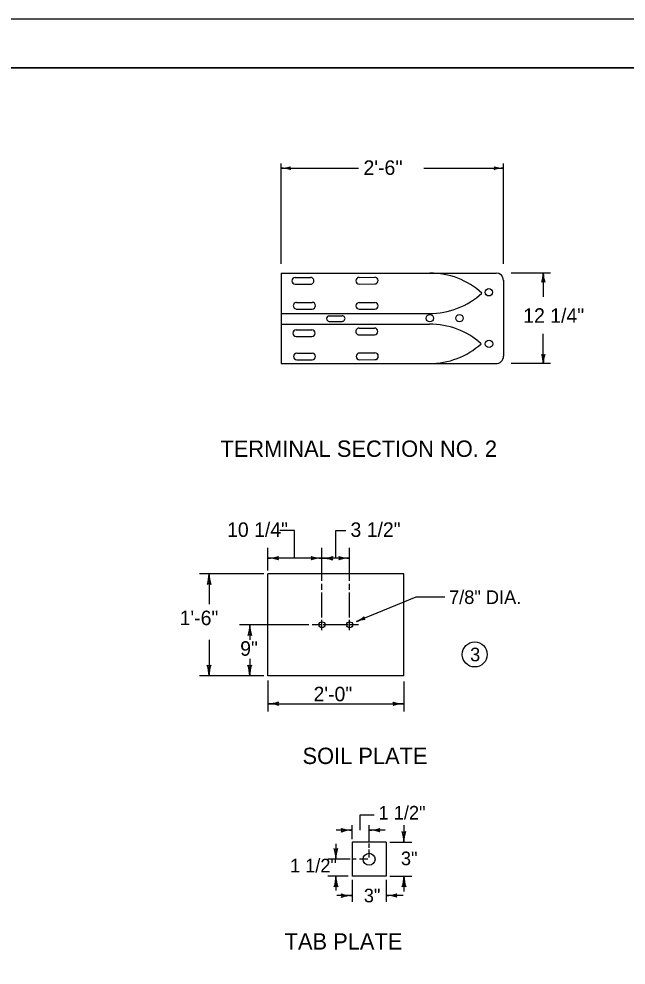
# Model space of a CAD drawing. Extents: x 999 to 1185, y 999 to 1356.
# Drawn here: x 1018.95 to 1027.87, y 1008.31 to 1022.22 of the extents above; entities that cross this region are included whole.
import ezdxf

# ---------------------------------------------------------------- set-up
doc = ezdxf.new("R2010")
doc.units = 0
for name, color, linetype in [('Level 1', 7, 'Continuous'), ('Level 10', 7, 'Continuous'), ('Level 11', 7, 'Continuous'), ('Level 14', 7, 'Continuous'), ('Level 2', 7, 'Continuous')]:
    doc.layers.add(name, color=color, linetype=linetype)

msp = doc.modelspace()

# ---------------------------------------------------------------- linework, layer by layer
at = {"layer": 'Level 1'}
for p, q in [((1022.798, 1020.026), (1023.936, 1020.026)), ((1024.897, 1020.026), (1026.069, 1020.026)), ((1026.652, 1018.484), (1026.652, 1018.136)), ((1023.005, 1018.419), (1023.232, 1018.419)), ((1023.005, 1018.32), (1023.232, 1018.321)), ((1023.948, 1018.421), (1024.175, 1018.422)), ((1023.948, 1018.323), (1024.175, 1018.324)), ((1023.027, 1018.054), (1023.254, 1018.054)), ((1023.949, 1018.052), (1024.176, 1018.053)), ((1023.027, 1017.956), (1023.254, 1017.956)), ((1023.949, 1017.954), (1024.176, 1017.954)), ((1023.508, 1017.856), (1023.698, 1017.856)), ((1023.508, 1017.774), (1023.698, 1017.774)), ((1023.022, 1017.651), (1023.249, 1017.651)), ((1023.946, 1017.675), (1024.173, 1017.676)), ((1023.022, 1017.553), (1023.249, 1017.553)), ((1023.946, 1017.577), (1024.173, 1017.578)), ((1026.652, 1017.155), (1026.652, 1017.589)), ((1023.029, 1017.306), (1023.256, 1017.307)), ((1023.03, 1017.208), (1023.257, 1017.209)), ((1023.951, 1017.31), (1024.179, 1017.31)), ((1023.952, 1017.211), (1024.179, 1017.212)), ((1025.207, 1013.721), (1024.78, 1013.721))]:
    msp.add_line(p, q, dxfattribs=at)
for centre, radius in [((1025.852, 1018.202), 0.0542), ((1024.986, 1017.82), 0.0542), ((1025.42, 1017.821), 0.0542), ((1025.855, 1017.443), 0.0542), ((1025.645, 1012.878), 0.184)]:
    msp.add_circle(centre, radius, dxfattribs=at)
for centre, radius, start, end in [((1024.99, 1017.352), 1.132, 47.7452, 90.3066), ((1025.96, 1018.376), 0.108, 0.1864, 90.1864), ((1023.005, 1018.369), 0.0491, 90.0216, 270.0216), ((1023.232, 1018.37), 0.0491, 270.0216, 90.0216), ((1023.948, 1018.372), 0.0491, 90.1864, 270.1864), ((1024.175, 1018.373), 0.0491, 270.1864, 90.1864), ((1024.984, 1019.023), 1.132, 269.6934, 312.6264), ((1023.027, 1018.005), 0.0491, 89.9311, 269.9311), ((1023.254, 1018.005), 0.0491, 269.9311, 89.9311), ((1023.949, 1018.003), 0.0491, 90.1864, 270.1864), ((1024.177, 1018.003), 0.0491, 270.1864, 90.1864), ((1023.508, 1017.815), 0.0407, 89.9521, 269.9521), ((1023.698, 1017.815), 0.0407, 269.9521, 89.9521), ((1023.022, 1017.602), 0.0491, 89.9509, 269.9509), ((1023.249, 1017.602), 0.0491, 269.9509, 89.9509), ((1023.946, 1017.626), 0.0491, 90.1428, 270.1428), ((1024.173, 1017.627), 0.0491, 270.1428, 90.1428), ((1024.984, 1016.602), 1.132, 48.0966, 90.3066), ((1024.984, 1018.287), 1.132, 269.6934, 311.9034), ((1023.03, 1017.257), 0.0491, 90.1864, 270.1864), ((1023.257, 1017.258), 0.0491, 270.1864, 90.1864), ((1023.952, 1017.26), 0.0491, 90.1864, 270.1864), ((1024.179, 1017.261), 0.0491, 270.1864, 90.1864), ((1025.96, 1017.263), 0.108, 267.1027, 0.1864)]:
    msp.add_arc(centre, radius, start, end, dxfattribs=at)
at = {"layer": 'Level 10'}
msp.add_line((1035.5, 1021.5), (1007, 1021.5), dxfattribs=at)
at = {"layer": 'Level 11'}
msp.add_lwpolyline([(1007, 1021.5), (1035.5, 1021.5), (1035.5, 1000.5), (1007, 1000.5)], close=True, dxfattribs=at)
at = {"layer": 'Level 14'}
msp.add_line((1000, 1022.22), (1036.36, 1022.22), dxfattribs=at)
at = {"layer": 'Level 2'}
for p, q in [((1022.798, 1018.618), (1022.798, 1020.093)), ((1026.069, 1018.618), (1026.069, 1020.093)), ((1022.798, 1018.484), (1022.798, 1017.155)), ((1022.798, 1018.484), (1025.96, 1018.484)), ((1026.76, 1018.484), (1026.181, 1018.484)), ((1026.069, 1018.379), (1026.069, 1017.264)), ((1022.798, 1017.891), (1024.978, 1017.891)), ((1022.798, 1017.734), (1024.978, 1017.734)), ((1022.798, 1017.155), (1025.955, 1017.155)), ((1026.76, 1017.155), (1026.181, 1017.155)), ((1022.998, 1014.7), (1022.779, 1014.7)), ((1022.998, 1014.294), (1022.998, 1014.7)), ((1023.603, 1014.294), (1023.603, 1014.7)), ((1023.603, 1014.7), (1023.749, 1014.7)), ((1022.603, 1014.114), (1022.603, 1014.447)), ((1023.4, 1013.96), (1023.4, 1014.447)), ((1023.806, 1013.96), (1023.806, 1014.447)), ((1023.806, 1014.294), (1022.603, 1014.294)), ((1022.543, 1014.065), (1021.601, 1014.065)), ((1021.74, 1014.065), (1021.74, 1013.62)), ((1024.603, 1014.065), (1022.603, 1014.065)), ((1022.603, 1012.565), (1022.603, 1014.065)), ((1024.603, 1012.565), (1024.603, 1014.065)), ((1023.4, 1013.828), (1023.4, 1013.914)), ((1023.806, 1013.828), (1023.806, 1013.914)), ((1023.4, 1013.423), (1023.4, 1013.788)), ((1023.806, 1013.423), (1023.806, 1013.788)), ((1024.78, 1013.721), (1023.907, 1013.361)), ((1023.207, 1013.315), (1022.19, 1013.315)), ((1022.338, 1013.315), (1022.338, 1013.095)), ((1023.388, 1013.315), (1023.254, 1013.315)), ((1023.4, 1013.236), (1023.4, 1013.389)), ((1023.783, 1013.315), (1023.416, 1013.315)), ((1023.939, 1013.315), (1023.805, 1013.315)), ((1023.806, 1013.236), (1023.806, 1013.389)), ((1021.74, 1013.093), (1021.74, 1012.565)), ((1022.338, 1012.815), (1022.338, 1012.565)), ((1022.543, 1012.565), (1021.601, 1012.565)), ((1024.603, 1012.565), (1022.603, 1012.565)), ((1022.603, 1012.495), (1022.603, 1012.042)), ((1024.603, 1012.483), (1024.603, 1012.042)), ((1022.603, 1012.154), (1024.603, 1012.154)), ((1023.962, 1010.297), (1023.962, 1010.523)), ((1023.962, 1010.523), (1024.167, 1010.523)), ((1023.842, 1010.295), (1023.608, 1010.295)), ((1023.842, 1010.162), (1023.842, 1010.368)), ((1024.092, 1010.136), (1024.092, 1010.368)), ((1024.329, 1010.295), (1024.092, 1010.295)), ((1024.604, 1010.367), (1024.604, 1010.118)), ((1024.342, 1010.118), (1023.842, 1010.118)), ((1023.842, 1010.118), (1023.842, 1009.618)), ((1024.092, 1010.037), (1024.092, 1010.1)), ((1024.342, 1010.118), (1024.342, 1009.618)), ((1024.397, 1010.118), (1024.722, 1010.118)), ((1023.605, 1010.094), (1023.605, 1009.868)), ((1024.092, 1009.892), (1024.092, 1010.009)), ((1023.814, 1009.868), (1023.487, 1009.868)), ((1023.903, 1009.868), (1023.856, 1009.868)), ((1024.076, 1009.868), (1023.95, 1009.868)), ((1023.784, 1009.618), (1023.487, 1009.618)), ((1023.605, 1009.618), (1023.605, 1009.411)), ((1024.342, 1009.618), (1023.842, 1009.618)), ((1023.842, 1009.565), (1023.842, 1009.244)), ((1024.342, 1009.565), (1024.342, 1009.244)), ((1024.397, 1009.618), (1024.722, 1009.618)), ((1024.604, 1009.618), (1024.604, 1009.392)), ((1023.842, 1009.334), (1023.617, 1009.334)), ((1024.592, 1009.334), (1024.342, 1009.334))]:
    msp.add_line(p, q, dxfattribs=at)
for centre, radius in [((1023.4, 1013.315), 0.0437), ((1023.806, 1013.315), 0.0437), ((1024.092, 1009.868), 0.0875)]:
    msp.add_circle(centre, radius, dxfattribs=at)
for centre, radius, start, end in [((1022.798, 1020.444), 0.418, 270, 288.6688), ((1022.798, 1019.609), 0.418, 71.3472, 89.9939), ((1022.798, 1020.444), 0.418, 269.9878, 270), ((1022.957, 1020.026), 0.0334, 138.7746, 220.8913), ((1025.91, 1020.026), 0.0334, 318.7746, 40.8913), ((1026.069, 1020.444), 0.418, 251.3472, 269.9939), ((1026.069, 1019.609), 0.418, 90, 108.6688), ((1026.069, 1019.609), 0.418, 89.9878, 90), ((1026.234, 1018.484), 0.418, 341.3312, 0), ((1027.07, 1018.484), 0.418, 180.0061, 198.6528), ((1026.234, 1018.484), 0.418, 0, 0.0122), ((1026.652, 1018.325), 0.0334, 49.1087, 131.2254), ((1026.652, 1017.314), 0.0334, 228.7746, 310.8913), ((1026.234, 1017.155), 0.418, 0, 18.6688), ((1027.07, 1017.155), 0.418, 161.3472, 179.9939), ((1026.234, 1017.155), 0.418, 359.9878, 0), ((1022.605, 1014.782), 0.489, 269.7664, 288.4352), ((1022.605, 1014.782), 0.489, 269.7542, 269.7664), ((1022.601, 1013.805), 0.489, 71.1136, 89.7603), ((1022.789, 1014.293), 0.0391, 138.541, 220.6577), ((1023.214, 1014.295), 0.0391, 318.4654, 40.5821), ((1023.402, 1014.782), 0.489, 251.038, 269.6847), ((1023.397, 1013.805), 0.489, 89.6908, 108.3596), ((1023.401, 1014.781), 0.489, 269.6499, 288.3187), ((1023.395, 1013.804), 0.489, 70.9971, 89.6438), ((1023.401, 1014.781), 0.489, 269.6377, 269.6499), ((1023.397, 1013.805), 0.489, 89.6786, 89.6908), ((1023.584, 1014.291), 0.0391, 138.4245, 220.5412), ((1023.62, 1014.295), 0.0391, 318.457, 40.5737), ((1023.803, 1013.805), 0.489, 89.6824, 108.3512), ((1023.809, 1014.782), 0.489, 251.0296, 269.6763), ((1023.803, 1013.805), 0.489, 89.6702, 89.6824), ((1021.252, 1014.066), 0.489, 341.2983, 359.945), ((1022.229, 1014.065), 0.489, 179.9511, 198.6199), ((1022.229, 1014.065), 0.489, 179.9389, 179.9511), ((1021.74, 1013.879), 0.0391, 48.7257, 130.8424), ((1021.85, 1013.314), 0.489, 341.5264, 0.1732), ((1022.827, 1013.317), 0.489, 180.1793, 198.8481), ((1022.827, 1013.317), 0.489, 180.167, 180.1793), ((1023.752, 1013.72), 0.391, 293.2957, 311.9424), ((1024.062, 1013.002), 0.391, 94.6208, 113.2896), ((1024.062, 1013.002), 0.391, 113.2896, 113.3018), ((1024.044, 1013.42), 0.0313, 162.3983, 244.515), ((1022.339, 1013.129), 0.0391, 48.9539, 131.0706), ((1021.739, 1012.751), 0.0391, 229.1355, 311.2522), ((1021.252, 1012.562), 0.489, 0.3609, 19.0297), ((1022.229, 1012.568), 0.489, 161.708, 180.3548), ((1022.337, 1012.751), 0.0391, 229.3949, 311.5116), ((1021.85, 1012.56), 0.489, 0.6203, 19.2891), ((1022.827, 1012.57), 0.489, 161.9675, 180.6142), ((1021.252, 1012.562), 0.489, 0.3487, 0.3609), ((1021.85, 1012.56), 0.489, 0.6081, 0.6203), ((1022.602, 1012.643), 0.489, 270.1455, 288.8143), ((1022.604, 1011.666), 0.489, 71.4926, 90.1394), ((1022.602, 1012.643), 0.489, 270.1332, 270.1455), ((1022.789, 1012.155), 0.0391, 138.9201, 221.0368), ((1024.417, 1012.152), 0.0391, 319.3774, 41.4941), ((1024.598, 1012.643), 0.489, 251.9499, 270.5967), ((1024.608, 1011.666), 0.489, 90.6028, 109.2716), ((1024.608, 1011.666), 0.489, 90.5906, 90.6028), ((1023.657, 1010.293), 0.0391, 319.3774, 41.4941), ((1023.837, 1010.784), 0.489, 251.9499, 270.5967), ((1023.848, 1009.807), 0.489, 90.6028, 109.2716), ((1023.848, 1009.807), 0.489, 90.5906, 90.6028), ((1024.087, 1010.784), 0.489, 270.6028, 289.2716), ((1024.098, 1009.807), 0.489, 71.9499, 90.5967), ((1024.087, 1010.784), 0.489, 270.5906, 270.6028), ((1024.278, 1010.297), 0.0391, 139.3774, 221.4941), ((1024.603, 1010.303), 0.0391, 229.3774, 311.4941), ((1024.116, 1010.113), 0.489, 0.6028, 19.2716), ((1025.093, 1010.123), 0.489, 161.9499, 180.5967), ((1024.116, 1010.113), 0.489, 0.5906, 0.6028), ((1023.603, 1010.053), 0.0391, 229.3774, 311.4941), ((1023.116, 1009.863), 0.489, 0.6028, 19.2716), ((1024.093, 1009.873), 0.489, 161.9499, 180.5967), ((1023.116, 1009.863), 0.489, 0.5906, 0.6028), ((1023.116, 1009.613), 0.489, 341.9499, 0.5967), ((1024.093, 1009.623), 0.489, 180.6028, 199.2716), ((1024.093, 1009.623), 0.489, 180.5906, 180.6028), ((1024.116, 1009.613), 0.489, 341.9499, 0.5967), ((1025.093, 1009.623), 0.489, 180.6028, 199.2716), ((1025.093, 1009.623), 0.489, 180.5906, 180.6028), ((1023.607, 1009.432), 0.0391, 49.3774, 131.4941), ((1024.606, 1009.432), 0.0391, 49.3774, 131.4941), ((1023.657, 1009.332), 0.0391, 319.3774, 41.4941), ((1023.837, 1009.823), 0.489, 251.9499, 270.5967), ((1023.848, 1008.846), 0.489, 90.6028, 109.2716), ((1023.848, 1008.846), 0.489, 90.5906, 90.6028), ((1024.337, 1009.823), 0.489, 270.6028, 289.2716), ((1024.348, 1008.846), 0.489, 71.9499, 90.5967), ((1024.337, 1009.823), 0.489, 270.5906, 270.6028), ((1024.528, 1009.336), 0.0391, 139.3774, 221.4941)]:
    msp.add_arc(centre, radius, start, end, dxfattribs=at)

# ---------------------------------------------------------------- texts
at = {"layer": 'Level 1'}
for s, height, p in [("2'-6''", 0.2136, (1024.01, 1019.927)), ('TERMINAL SECTION NO. 2', 0.24, (1021.907, 1015.783)), ('7/8" DIA. ', 0.2, (1025.268, 1013.62)), ('3', 0.2, (1025.577, 1012.778)), ('SOIL PLATE', 0.24, (1023.114, 1011.268)), ('1 1/2"', 0.2, (1024.232, 1010.452)), ('3"', 0.2, (1024.56, 1009.781)), ('1 1/2"', 0.2, (1022.93, 1009.675)), ('3"', 0.2, (1024.015, 1009.235)), ('TAB PLATE', 0.24, (1022.851, 1008.54))]:
    msp.add_text(s, height=height, dxfattribs=at).set_placement(p)
for s, p in [('12 1/4"', (1026.358, 1017.753)), ('10 1/4"', (1022.005, 1014.606)), ('3 1/2"', (1023.819, 1014.606)), ('1\'-6"', (1021.308, 1013.309)), ('9"', (1022.198, 1012.859)), ('2\'-0"', (1023.276, 1012.19))]:
    msp.add_text(s, height=0.2136, rotation=360, dxfattribs=at).set_placement(p)

doc.saveas('drawing.dxf')
